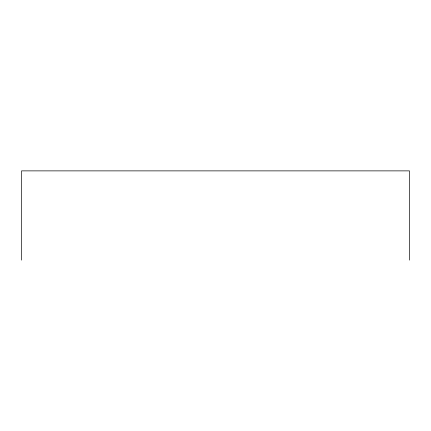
<?xml version="1.0" encoding="UTF-8"?>
<svg xmlns="http://www.w3.org/2000/svg" width="431" height="431" viewBox="0 0 431 431"><rect width="100%" height="100%" fill="white"/><g stroke="black" fill="none" stroke-linecap="round" stroke-linejoin="round"><path stroke-width="0.65" d="M409.45 260.125L409.45 170.875L21.55 170.875L21.55 260.125"/></g></svg>
